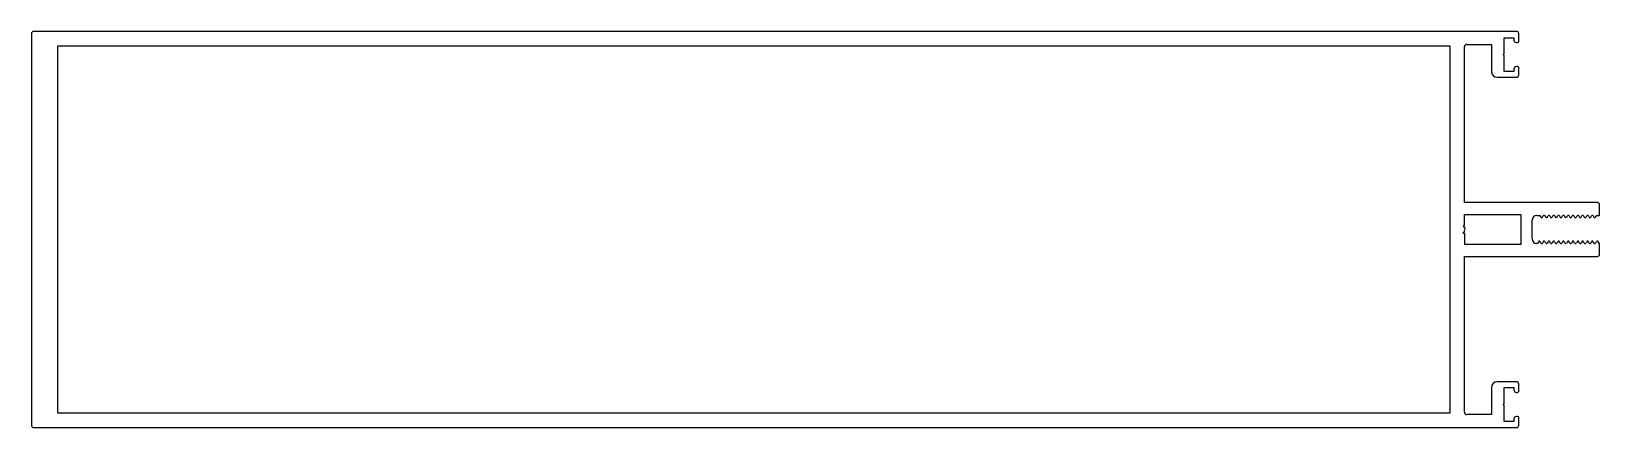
# Model space of a CAD drawing. Extents: x 433 to 758, y 2325 to 2407.
import ezdxf

# ---------------------------------------------------------------- set-up
doc = ezdxf.new("R2010")
doc.units = 0
doc.layers.get('0').update_dxf_attribs({"linetype": 'CONTINUOUS'})

msp = doc.modelspace()

# ---------------------------------------------------------------- linework, layer by layer
for p, q in [((432.75, 2406.76), (432.75, 2325.76)), ((740.26, 2407.26), (433.25, 2407.26)), ((740.76, 2405.26), (740.76, 2406.76)), ((438.25, 2328.26), (438.25, 2404.26)), ((438.25, 2404.26), (726.5, 2404.26)), ((726.5, 2404.26), (726.5, 2328.26)), ((729.5, 2371.86), (729.5, 2404.06)), ((730, 2404.56), (735.08, 2404.56)), ((735.08, 2404.56), (735.08, 2398.96)), ((737.76, 2402.66), (737.76, 2405.96)), ((737.76, 2405.96), (739.76, 2405.96)), ((739.76, 2405.96), (739.76, 2405.46)), ((740.26, 2404.96), (740.46, 2404.96)), ((737.56, 2402.46), (737.76, 2402.66)), ((737.76, 2402.26), (737.56, 2402.46)), ((737.76, 2398.96), (737.76, 2402.26)), ((740.46, 2399.96), (740.26, 2399.96)), ((736.28, 2397.76), (740.26, 2397.76)), ((739.76, 2398.96), (737.76, 2398.96)), ((739.76, 2399.46), (739.76, 2398.96)), ((740.76, 2398.26), (740.76, 2399.66)), ((757, 2371.87), (729.5, 2371.86)), ((757.5, 2369.17), (757.5, 2371.37)), ((729.5, 2369.36), (741.2, 2369.37)), ((729.5, 2367.09), (729.5, 2369.36)), ((741.2, 2369.37), (741.2, 2363.17)), ((743.5, 2364.37), (743.5, 2368.17)), ((744.5, 2369.17), (745.11, 2369.17)), ((745.11, 2369.17), (745.33, 2368.79)), ((745.68, 2368.79), (745.83, 2369.06)), ((746.18, 2369.06), (746.33, 2368.79)), ((746.68, 2368.79), (746.83, 2369.06)), ((747.18, 2369.06), (747.33, 2368.79)), ((747.68, 2368.79), (747.83, 2369.06)), ((748.18, 2369.06), (748.33, 2368.79)), ((748.68, 2368.79), (748.83, 2369.06)), ((749.18, 2369.06), (749.33, 2368.79)), ((749.68, 2368.79), (749.83, 2369.06)), ((750.18, 2369.06), (750.33, 2368.79)), ((750.68, 2368.79), (750.83, 2369.06)), ((751.18, 2369.06), (751.33, 2368.79)), ((751.68, 2368.79), (751.83, 2369.06)), ((752.18, 2369.06), (752.33, 2368.79)), ((752.68, 2368.79), (752.83, 2369.06)), ((753.18, 2369.06), (753.33, 2368.79)), ((753.68, 2368.79), (753.83, 2369.06)), ((754.18, 2369.06), (754.33, 2368.79)), ((754.68, 2368.79), (754.83, 2369.06)), ((755.18, 2369.06), (755.33, 2368.79)), ((755.68, 2368.79), (755.83, 2369.06)), ((756.18, 2369.06), (756.33, 2368.79)), ((756.68, 2368.79), (756.89, 2369.17)), ((756.89, 2369.17), (757.5, 2369.17)), ((729.5, 2367.09), (729.3, 2367.09)), ((729.3, 2367.09), (729.3, 2366.79)), ((729.3, 2366.79), (729.5, 2366.79)), ((729.3, 2365.73), (729.5, 2365.73)), ((729.3, 2365.43), (729.3, 2365.73)), ((729.5, 2365.43), (729.3, 2365.43)), ((729.5, 2366.79), (729.5, 2366.49)), ((729.5, 2365.73), (729.5, 2366.03)), ((729.5, 2365.43), (729.5, 2363.16)), ((741.2, 2363.17), (729.5, 2363.16)), ((744.61, 2363.37), (744.5, 2363.37)), ((744.83, 2363.74), (744.61, 2363.37)), ((745.33, 2363.47), (745.18, 2363.74)), ((745.83, 2363.74), (745.68, 2363.47)), ((746.33, 2363.47), (746.18, 2363.74)), ((746.83, 2363.74), (746.68, 2363.47)), ((747.33, 2363.47), (747.18, 2363.74)), ((747.83, 2363.74), (747.68, 2363.47)), ((748.33, 2363.47), (748.18, 2363.74)), ((748.83, 2363.74), (748.68, 2363.47)), ((749.33, 2363.47), (749.18, 2363.74)), ((749.83, 2363.74), (749.68, 2363.47)), ((750.33, 2363.47), (750.18, 2363.74)), ((750.83, 2363.74), (750.68, 2363.47)), ((751.33, 2363.47), (751.18, 2363.74)), ((751.83, 2363.74), (751.68, 2363.47)), ((752.33, 2363.47), (752.18, 2363.74)), ((752.83, 2363.74), (752.68, 2363.47)), ((753.33, 2363.47), (753.18, 2363.74)), ((753.83, 2363.74), (753.68, 2363.47)), ((754.33, 2363.47), (754.18, 2363.74)), ((754.83, 2363.74), (754.68, 2363.47)), ((755.33, 2363.47), (755.18, 2363.74)), ((755.83, 2363.74), (755.68, 2363.47)), ((756.33, 2363.47), (756.18, 2363.74)), ((756.83, 2363.74), (756.68, 2363.47)), ((757.39, 2363.37), (757.18, 2363.74)), ((757.5, 2363.37), (757.39, 2363.37)), ((757.5, 2361.17), (757.5, 2363.37)), ((729.5, 2360.66), (757, 2360.67)), ((729.5, 2328.46), (729.5, 2360.66)), ((735.08, 2333.56), (735.08, 2327.96)), ((740.26, 2334.76), (736.28, 2334.76)), ((737.76, 2330.26), (737.76, 2333.56)), ((737.76, 2333.56), (739.76, 2333.56)), ((739.76, 2333.56), (739.76, 2333.06)), ((740.26, 2332.56), (740.46, 2332.56)), ((740.76, 2332.86), (740.76, 2334.26)), ((737.56, 2330.06), (737.76, 2330.26)), ((737.76, 2329.86), (737.56, 2330.06)), ((737.76, 2326.56), (737.76, 2329.86)), ((433.25, 2325.26), (740.26, 2325.26)), ((726.5, 2328.26), (438.25, 2328.26)), ((735.08, 2327.96), (730, 2327.96)), ((739.76, 2326.56), (737.76, 2326.56)), ((739.76, 2327.06), (739.76, 2326.56)), ((740.46, 2327.56), (740.26, 2327.56)), ((740.76, 2325.76), (740.76, 2327.26))]:
    msp.add_line(p, q)
for centre, radius, start, end in [((433.25, 2406.76), 0.5, 90, 180), ((740.26, 2406.76), 0.5, 0, 90), ((730, 2404.06), 0.5, 90, 180), ((740.26, 2405.46), 0.5, 180, 270), ((740.46, 2405.26), 0.3, 270, 0), ((740.26, 2399.46), 0.5, 90, 180), ((740.46, 2399.66), 0.3, 359.4967, 90), ((736.28, 2398.96), 1.2, 180.0575, 270.0098), ((740.26, 2398.26), 0.5, 269.9913, 0.0087), ((757, 2371.37), 0.5, 0, 90), ((744.5, 2368.17), 1, 90, 180), ((745.5, 2368.89), 0.2, 210, 330), ((746, 2368.96), 0.2, 30, 150), ((746.5, 2368.89), 0.2, 210, 330), ((747, 2368.96), 0.2, 30, 150), ((747.5, 2368.89), 0.2, 210, 330), ((748, 2368.96), 0.2, 30, 150), ((748.5, 2368.89), 0.2, 210, 330), ((749, 2368.96), 0.2, 30, 150), ((749.5, 2368.89), 0.2, 210, 330), ((750, 2368.96), 0.2, 30, 150), ((750.5, 2368.89), 0.2, 210, 330), ((751, 2368.96), 0.2, 30, 150), ((751.5, 2368.89), 0.2, 210, 330), ((752, 2368.96), 0.2, 30, 150), ((752.5, 2368.89), 0.2, 210, 330), ((753, 2368.96), 0.2, 30, 150), ((753.5, 2368.89), 0.2, 210, 330), ((754, 2368.96), 0.2, 30, 150), ((754.5, 2368.89), 0.2, 210, 330), ((755, 2368.96), 0.2, 30, 150), ((755.5, 2368.89), 0.2, 210, 330), ((756, 2368.96), 0.2, 30, 150), ((756.5, 2368.89), 0.2, 210, 330), ((729.4, 2366.26), 0.25, 293.5782, 66.4218), ((744.5, 2364.37), 1, 180, 270), ((745, 2363.64), 0.2, 30, 150), ((745.5, 2363.57), 0.2, 210, 330), ((746, 2363.64), 0.2, 30, 150), ((746.5, 2363.57), 0.2, 210, 330), ((747, 2363.64), 0.2, 30, 150), ((747.5, 2363.57), 0.2, 210, 330), ((748, 2363.64), 0.2, 30, 150), ((748.5, 2363.57), 0.2, 210, 330), ((749, 2363.64), 0.2, 30, 150), ((749.5, 2363.57), 0.2, 210, 330), ((750, 2363.64), 0.2, 30, 150), ((750.5, 2363.57), 0.2, 210, 330), ((751, 2363.64), 0.2, 30, 150), ((751.5, 2363.57), 0.2, 210, 330), ((752, 2363.64), 0.2, 30, 150), ((752.5, 2363.57), 0.2, 210, 330), ((753, 2363.64), 0.2, 30, 150), ((753.5, 2363.57), 0.2, 210, 330), ((754, 2363.64), 0.2, 30, 150), ((754.5, 2363.57), 0.2, 210, 330), ((755, 2363.64), 0.2, 30, 150), ((755.5, 2363.57), 0.2, 210, 330), ((756, 2363.64), 0.2, 30, 150), ((756.5, 2363.57), 0.2, 210, 330), ((757, 2363.64), 0.2, 30, 150), ((757, 2361.17), 0.5, 270, 0), ((736.28, 2333.56), 1.2, 89.9902, 179.9425), ((740.26, 2333.06), 0.5, 180, 270), ((740.26, 2334.26), 0.5, 359.9913, 90.0087), ((740.46, 2332.86), 0.3, 270, 0.5033), ((730, 2328.46), 0.5, 180, 270), ((433.25, 2325.76), 0.5, 180, 270), ((740.26, 2327.06), 0.5, 90, 180), ((740.26, 2325.76), 0.5, 270, 360), ((740.46, 2327.26), 0.3, 0, 90)]:
    msp.add_arc(centre, radius, start, end)

doc.saveas('drawing.dxf')
